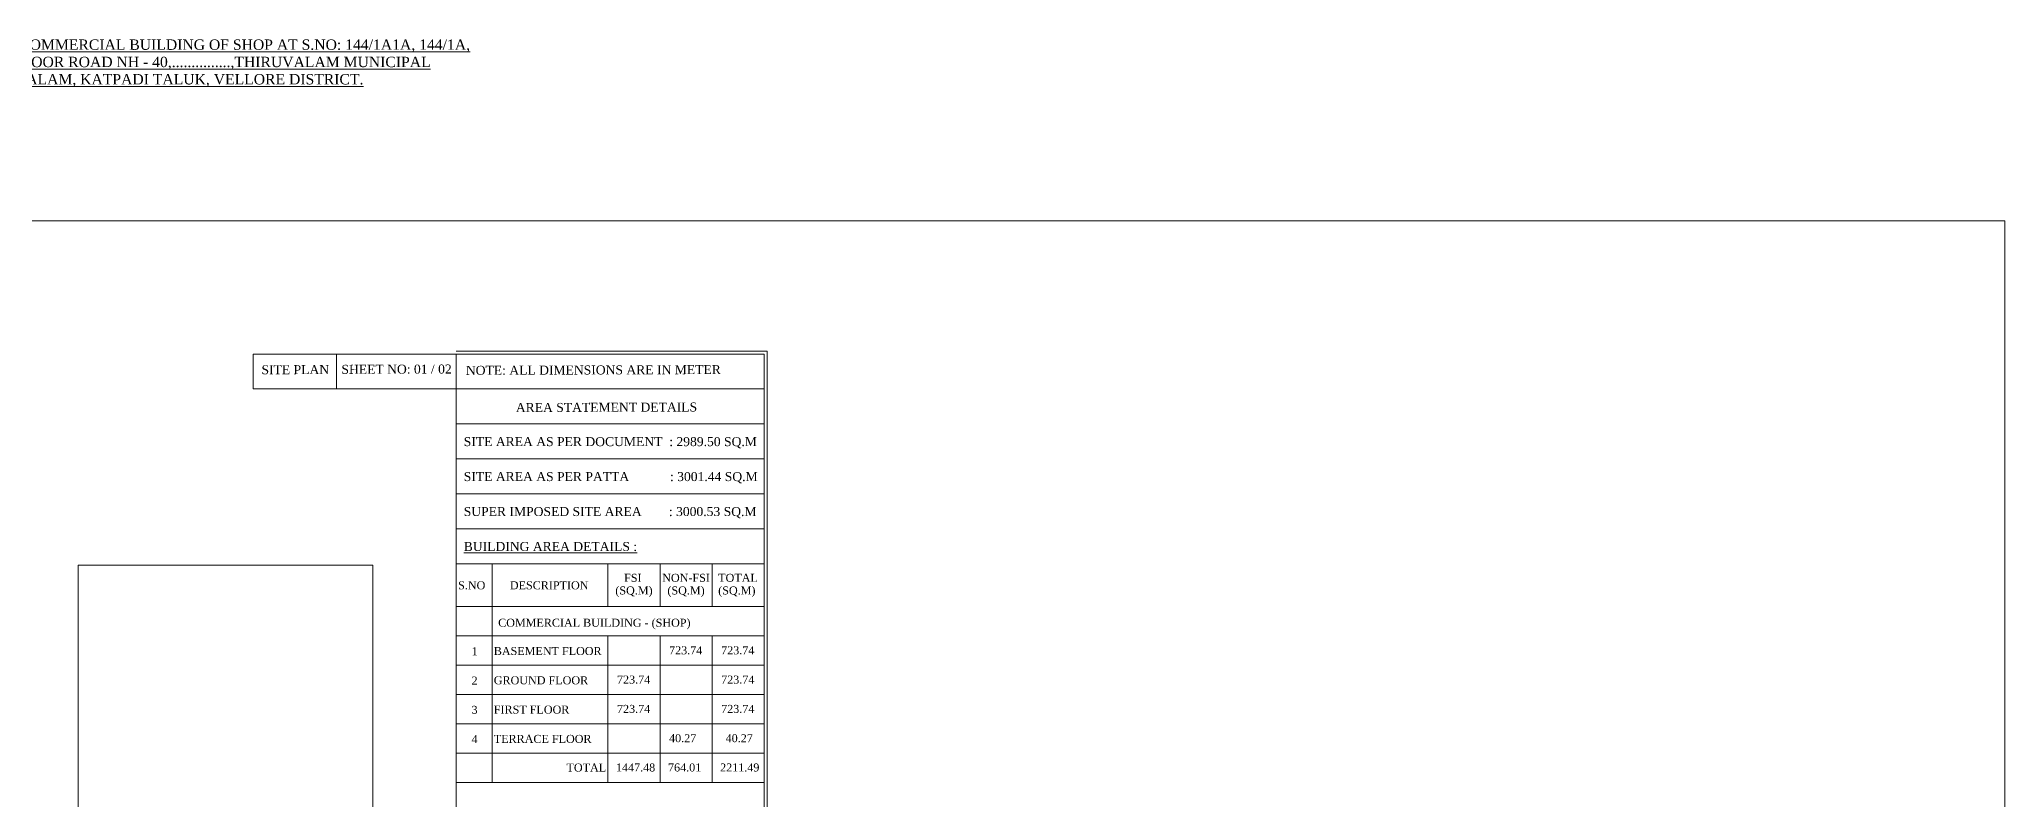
# Model space of a CAD drawing. Header units: metres. Extents: x -1561199 to -1560810, y 43748 to 43956.
# Drawn here: x -1561006.9 to -1560810.4, y 43879.8 to 43955.8 of the extents above; entities that cross this region are included whole.
import ezdxf

# ---------------------------------------------------------------- set-up
doc = ezdxf.new("R2010")
doc.units = ezdxf.units.M
doc.header["$LTSCALE"] = 750
doc.header["$MEASUREMENT"] = 0
doc.layers.get('0').update_dxf_attribs({"lineweight": 5, "plot": 0})
doc.layers.add('LOCATION_PLAN', color=7, linetype='Continuous', lineweight=0)
doc.styles.add('style6', font='romantic.ttf')
doc.styles.add('TR', font='times.ttf')

msp = doc.modelspace()

# ---------------------------------------------------------------- linework, layer by layer
for p, q in [((-1560977.20082, 43924.36919), (-1560977.20082, 43920.87715)), ((-1560965.25282, 43920.87715), (-1560934.44344, 43920.87715)), ((-1560965.25282, 43917.38511), (-1560934.44344, 43917.38511)), ((-1560965.25282, 43913.89307), (-1560934.44344, 43913.89307)), ((-1560965.25282, 43910.40103), (-1560934.44344, 43910.40103)), ((-1560965.25282, 43906.90899), (-1560934.44344, 43906.90899)), ((-1560965.25282, 43903.41695), (-1560934.44344, 43903.41695)), ((-1560961.64124, 43903.41695), (-1560961.64124, 43881.56882)), ((-1560950.0607, 43903.41695), (-1560950.0607, 43899.1285)), ((-1560944.85494, 43903.41695), (-1560944.85494, 43899.1285)), ((-1560939.64919, 43903.41695), (-1560939.64919, 43899.1285)), ((-1560965.25282, 43899.1285), (-1560934.44344, 43899.1285)), ((-1560965.25282, 43896.20188), (-1560934.44344, 43896.20188)), ((-1560950.0607, 43896.20188), (-1560950.0607, 43881.56882)), ((-1560944.85494, 43896.20188), (-1560944.85494, 43881.56882)), ((-1560939.64919, 43896.20188), (-1560939.64919, 43881.56882)), ((-1560965.25282, 43893.27527), (-1560934.44344, 43893.27527)), ((-1560965.25282, 43890.34866), (-1560934.44344, 43890.34866)), ((-1560965.25282, 43887.42204), (-1560934.44344, 43887.42204)), ((-1560965.25282, 43884.49543), (-1560934.44344, 43884.49543)), ((-1560965.25282, 43881.56882), (-1560934.44344, 43881.56882))]:
    msp.add_line(p, q)
at = {"ltscale": 11}
for p, q in [((-1560965.25282, 43924.36919), (-1560965.25282, 43752.56542)), ((-1560934.44344, 43756.59383), (-1560934.44344, 43924.36919))]:
    msp.add_line(p, q, dxfattribs=at)
for points in [[(-1561199.40878, 43747.52247), (-1560810.4486, 43747.52247), (-1560810.4486, 43937.6892), (-1561199.40878, 43937.6892)], [(-1560965.25282, 43924.36919), (-1560985.54136, 43924.36919), (-1560985.54136, 43920.87715), (-1560965.25282, 43920.87715)]]:
    msp.add_lwpolyline(points, close=True)
for points in [[(-1560965.25282, 43924.66919), (-1560934.14344, 43924.66919), (-1560934.14344, 43752.56542), (-1560965.25282, 43752.56542)], [(-1560965.25282, 43924.36919), (-1560934.44344, 43924.36919), (-1560934.44344, 43752.94632), (-1560965.25282, 43752.94632)]]:
    msp.add_lwpolyline(points)
at = {"layer": 'LOCATION_PLAN', "color": 7}
msp.add_lwpolyline([(-1561003.0169, 43903.27143), (-1560973.5517, 43903.27143), (-1560973.5517, 43850.7618), (-1561003.0169, 43850.7618)], close=True, dxfattribs=at)

# ---------------------------------------------------------------- texts
at = {"style": 'style6'}
for s, p in [('SITE PLAN', (-1560984.69645, 43922.34392)), ('SHEET NO: 01 / 02', (-1560976.70619, 43922.3843)), ('NOTE: ALL DIMENSIONS ARE IN METER', (-1560964.2683, 43922.28378)), ('AREA STATEMENT DETAILS', (-1560959.27308, 43918.56731))]:
    msp.add_text(s, height=0.9, rotation=0.1866007, dxfattribs=at).set_placement(p)
for s, height, p in [('SITE AREA AS PER DOCUMENT  : 2989.50 SQ.M', 0.9, (-1560964.48146, 43915.16591)), ('SITE AREA AS PER PATTA            : 3001.44 SQ.M', 0.9, (-1560964.48146, 43911.67387)), ('SUPER IMPOSED SITE AREA        : 3000.53 SQ.M', 0.9, (-1560964.48146, 43908.18183)), ('%%UBUILDING AREA DETAILS :', 0.9, (-1560964.48146, 43904.68979)), ('S.NO', 0.8, (-1560965.04278, 43900.86033)), ('DESCRIPTION', 0.8, (-1560959.86957, 43900.86033)), ('(SQ.M)', 0.8, (-1560949.32932, 43900.34778)), ('FSI', 0.8, (-1560948.45259, 43901.60943)), ('NON-FSI', 0.8, (-1560944.64025, 43901.60943)), ('(SQ.M)', 0.8, (-1560944.12356, 43900.34778)), ('TOTAL', 0.8, (-1560939.04307, 43901.60943)), ('(SQ.M)', 0.8, (-1560939.04307, 43900.34778)), ('COMMERCIAL BUILDING - (SHOP)', 0.8, (-1560961.03982, 43897.12337)), ('1', 0.8, (-1560963.69986, 43894.27217)), ('BASEMENT FLOOR', 0.8, (-1560961.47567, 43894.29759)), ('723.74', 0.8, (-1560943.95668, 43894.36877)), ('723.74', 0.8, (-1560938.75092, 43894.36877)), ('2', 0.8, (-1560963.69986, 43891.34555)), ('GROUND FLOOR', 0.8, (-1560961.47567, 43891.37098)), ('723.74', 0.8, (-1560949.16243, 43891.44216)), ('723.74', 0.8, (-1560938.75092, 43891.44216)), ('3', 0.8, (-1560963.69986, 43888.41894)), ('FIRST FLOOR', 0.8, (-1560961.47567, 43888.44437)), ('723.74', 0.8, (-1560949.16243, 43888.51555)), ('723.74', 0.8, (-1560938.75092, 43888.51555)), ('4', 0.8, (-1560963.69986, 43885.49232)), ('TERRACE FLOOR', 0.8, (-1560961.47567, 43885.51775)), ('40.27', 0.8, (-1560943.95668, 43885.58893)), ('40.27', 0.8, (-1560938.30173, 43885.58893)), ('TOTAL', 0.8, (-1560954.20514, 43882.65369)), ('1447.48', 0.8, (-1560949.26773, 43882.66232)), ('764.01', 0.8, (-1560944.06198, 43882.66232)), ('2211.49', 0.8, (-1560938.85622, 43882.66232))]:
    msp.add_text(s, height=height, dxfattribs=at).set_placement(p)
at = {"linetype": 'Continuous', "insert": (-1561000.27851, 43951.05884), "char_height": 1.0366498, "width": 81.803527, "attachment_point": 8, "style": 'TR'}
msp.add_mtext('\\A1;{\\LSITE PLAN SHOWING THE PROPOSED COMMERCIAL BUILDING OF SHOP AT S.NO: 144/1A1A, 144/1A,\\P144/1B1, 144/6, CHENNAI TO CHITTOOR ROAD NH - 40,...............,THIRUVALAM MUNICIPAL\\PCORPORATION, THIRUVALAM, KATPADI TALUK, VELLORE DISTRICT.}', dxfattribs=at)

doc.saveas('drawing.dxf')
